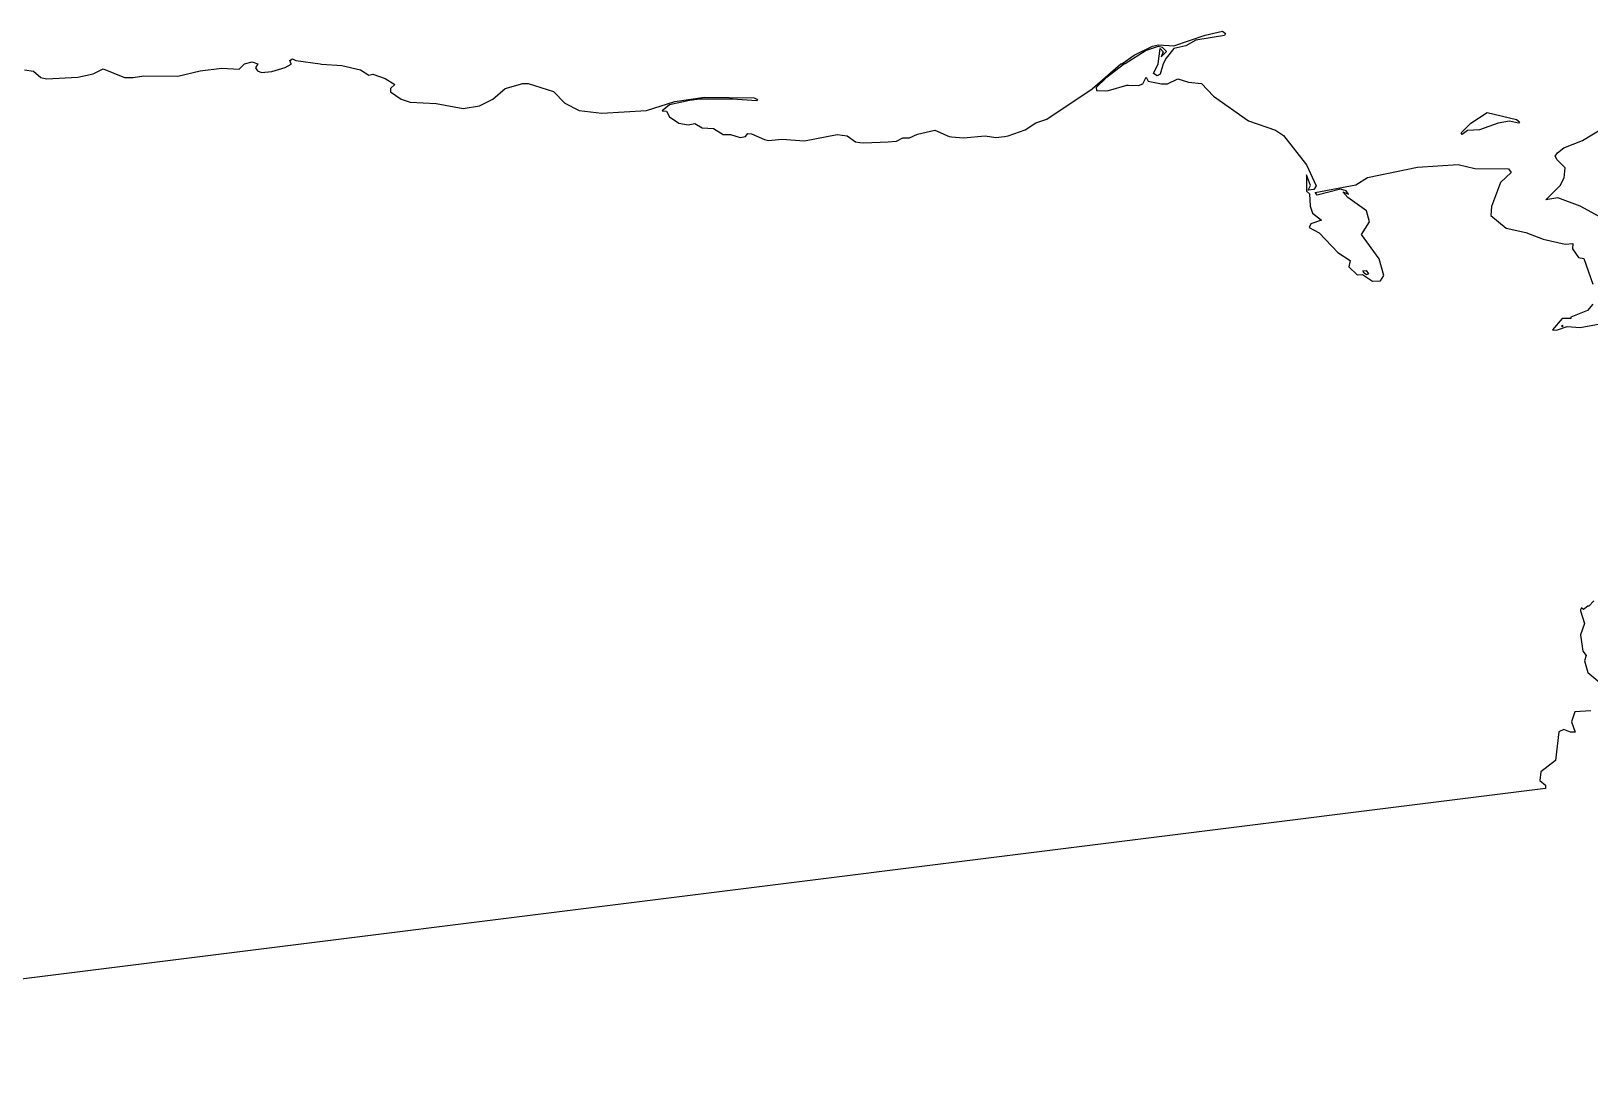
# Model space of a CAD drawing. Header units: inches. Extents: x -128.78 to -121.96, y 47.51 to 52.08.
# Drawn here: x -123.874 to -122.863, y 47.512 to 48.185 of the extents above; entities that cross this region are included whole.
import ezdxf

# ---------------------------------------------------------------- set-up
doc = ezdxf.new("R2010")
doc.units = ezdxf.units.IN
doc.header["$MEASUREMENT"] = 0
doc.layers.add('country_Clip', color=7, linetype='Continuous')

msp = doc.modelspace()

# ---------------------------------------------------------------- linework, layer by layer
at = {"layer": 'country_Clip'}
for points in [[(-123.878, 48.1601), (-123.8721, 48.1593), (-123.8674, 48.1552), (-123.8637, 48.1544), (-123.8433, 48.1554), (-123.8334, 48.1575), (-123.827, 48.1607), (-123.8132, 48.1552), (-123.8075, 48.1552), (-123.8006, 48.1562), (-123.7786, 48.1561), (-123.764, 48.1596), (-123.75, 48.1613), (-123.7387, 48.1605), (-123.7354, 48.1641), (-123.7303, 48.1654), (-123.7266, 48.1641), (-123.7282, 48.1614), (-123.7268, 48.1596), (-123.7243, 48.1585), (-123.7175, 48.1591), (-123.709, 48.1616), (-123.705, 48.1639), (-123.705, 48.1641), (-123.706, 48.1662), (-123.7042, 48.1673), (-123.7021, 48.1662), (-123.6862, 48.1641), (-123.6855, 48.1638), (-123.6722, 48.163), (-123.6601, 48.1602), (-123.6547, 48.1568), (-123.6521, 48.1573), (-123.6442, 48.1546), (-123.6379, 48.1506), (-123.6407, 48.1481), (-123.6407, 48.1459), (-123.6338, 48.1412), (-123.628, 48.1392), (-123.6111, 48.1384), (-123.5937, 48.1351), (-123.583, 48.1369), (-123.5743, 48.1412), (-123.5664, 48.148), (-123.555, 48.1512), (-123.5515, 48.1513), (-123.5351, 48.1462), (-123.5276, 48.1385), (-123.5184, 48.1337), (-123.5037, 48.1321), (-123.4748, 48.1337), (-123.4565, 48.1397), (-123.4372, 48.1425), (-123.405, 48.142), (-123.4029, 48.141), (-123.4035, 48.14), (-123.4189, 48.1411), (-123.4403, 48.1412), (-123.4469, 48.1403), (-123.4599, 48.1375), (-123.4646, 48.1335), (-123.4619, 48.1334), (-123.4599, 48.1298), (-123.4538, 48.1256), (-123.4478, 48.1245), (-123.4434, 48.1254), (-123.4388, 48.1225), (-123.4314, 48.1221), (-123.425, 48.1183), (-123.4203, 48.1183), (-123.4141, 48.1164), (-123.4106, 48.117), (-123.4091, 48.1188), (-123.4068, 48.1186), (-123.3984, 48.115), (-123.3957, 48.1144), (-123.387, 48.1152), (-123.3724, 48.1141), (-123.3511, 48.1182), (-123.3448, 48.1174), (-123.3394, 48.1136), (-123.3364, 48.1131), (-123.334, 48.1129), (-123.3181, 48.1134), (-123.3127, 48.114), (-123.3087, 48.116), (-123.3044, 48.1161), (-123.2992, 48.1185), (-123.2878, 48.121), (-123.2786, 48.117), (-123.277, 48.1167), (-123.2694, 48.1161), (-123.2553, 48.1174), (-123.2483, 48.1162), (-123.2427, 48.1169), (-123.2403, 48.1174), (-123.2293, 48.1213), (-123.2224, 48.1257), (-123.2152, 48.1281), (-123.186, 48.1479), (-123.1674, 48.1641), (-123.1666, 48.1641), (-123.1588, 48.1696), (-123.1469, 48.1755), (-123.143, 48.1763), (-123.133, 48.1758), (-123.1127, 48.1826), (-123.1015, 48.1852), (-123.0995, 48.1837), (-123.1001, 48.1823), (-123.1188, 48.1794), (-123.1252, 48.1757), (-123.1329, 48.174), (-123.138, 48.1678), (-123.1398, 48.1641), (-123.1419, 48.1573), (-123.1439, 48.1562), (-123.1462, 48.1578), (-123.1432, 48.1641), (-123.1418, 48.174), (-123.14, 48.1718), (-123.1411, 48.1685), (-123.1378, 48.172), (-123.1404, 48.1746), (-123.1432, 48.1753), (-123.1509, 48.1727), (-123.1645, 48.1641), (-123.1649, 48.1641), (-123.1771, 48.1548), (-123.1833, 48.1486), (-123.1831, 48.1467), (-123.1775, 48.1466), (-123.1754, 48.1468), (-123.1634, 48.1502), (-123.1623, 48.1503), (-123.1558, 48.1499), (-123.1531, 48.1511), (-123.151, 48.1555), (-123.1496, 48.1529), (-123.1409, 48.151), (-123.1371, 48.151), (-123.1303, 48.1544), (-123.1234, 48.1522), (-123.1151, 48.1512), (-123.1073, 48.143), (-123.0845, 48.127), (-123.0671, 48.1211), (-123.062, 48.1177), (-123.0469, 48.0985), (-123.0408, 48.085), (-123.0422, 48.0826), (-123.046, 48.0822), (-123.0445, 48.0852), (-123.0469, 48.0921), (-123.0471, 48.0865), (-123.0469, 48.0815), (-123.0469, 48.0815), (-123.0451, 48.0797), (-123.0447, 48.0717), (-123.0431, 48.0673), (-123.0373, 48.0627), (-123.0441, 48.0603), (-123.0453, 48.0579), (-123.0387, 48.0546), (-123.0268, 48.0418), (-123.0187, 48.0365), (-123.0195, 48.0325), (-123.0141, 48.0274), (-123.0107, 48.0275), (-123.0042, 48.0233), (-122.9991, 48.0234), (-122.9969, 48.0269), (-122.9998, 48.0376), (-123.0114, 48.0535), (-123.0062, 48.0617), (-123.0082, 48.0688), (-123.0203, 48.0774), (-123.0235, 48.0811), (-123.0198, 48.0795), (-123.0213, 48.0817), (-123.025, 48.0828), (-123.04, 48.079), (-123.0414, 48.0807), (-123.015, 48.0856), (-123.0074, 48.0904), (-122.975, 48.097), (-122.9488, 48.0988), (-122.9378, 48.0963), (-122.9161, 48.0961), (-122.9144, 48.0937), (-122.9213, 48.0871), (-122.9271, 48.0715), (-122.9275, 48.0657), (-122.9176, 48.0575), (-122.9048, 48.0548), (-122.8936, 48.0505), (-122.8793, 48.0472), (-122.8743, 48.0475), (-122.8745, 48.0442), (-122.8707, 48.0386), (-122.8673, 48.0379), (-122.8614, 48.0213)], [(-122.9108, 48.1279), (-122.9089, 48.1264), (-122.9095, 48.1256), (-122.9154, 48.1269), (-122.9228, 48.1255), (-122.9348, 48.1212), (-122.9426, 48.1209), (-122.9461, 48.1183), (-122.9467, 48.1194), (-122.9405, 48.1256), (-122.93, 48.1326), (-122.9108, 48.1279)], [(-122.8574, 48.0652), (-122.8696, 48.0719), (-122.884, 48.0772), (-122.8919, 48.0759), (-122.8825, 48.0853), (-122.88, 48.0901), (-122.8793, 48.0967), (-122.8846, 48.1018), (-122.8858, 48.1042), (-122.8843, 48.1063), (-122.8803, 48.1096), (-122.8682, 48.1144), (-122.8488, 48.126)], [(-123.0069, 48.028), (-123.0082, 48.0273), (-123.0097, 48.0284), (-123.0105, 48.0299), (-123.0083, 48.03), (-123.0069, 48.028)], [(-122.8614, 48.0082), (-122.8649, 48.0042), (-122.8756, 47.9998), (-122.8757, 47.9989), (-122.8812, 47.9989), (-122.8876, 47.9917), (-122.8849, 47.9914), (-122.878, 47.9938), (-122.8696, 47.9931), (-122.8566, 47.9956)], [(-122.881, 47.9947), (-122.8811, 47.9937), (-122.8818, 47.9943), (-122.881, 47.9947)], [(-122.8607, 47.816), (-122.864, 47.8125), (-122.8647, 47.8125), (-122.8674, 47.8105), (-122.8687, 47.8115), (-122.8695, 47.8102), (-122.8694, 47.8095), (-122.8668, 47.8014), (-122.8695, 47.7939), (-122.8679, 47.7835), (-122.8657, 47.7807), (-122.8669, 47.7772), (-122.8646, 47.7696), (-122.8569, 47.7631)], [(-122.8627, 47.7448), (-122.873, 47.744), (-122.8753, 47.7377), (-122.8729, 47.7309), (-122.8758, 47.7308), (-122.8803, 47.7327), (-122.8834, 47.7312), (-122.8857, 47.7125), (-122.8952, 47.7051), (-122.8957, 47.6995), (-122.892, 47.6965), (-122.8922, 47.6943), (-124.3499, 47.5121)]]:
    msp.add_lwpolyline(points, dxfattribs=at)

doc.saveas('drawing.dxf')
